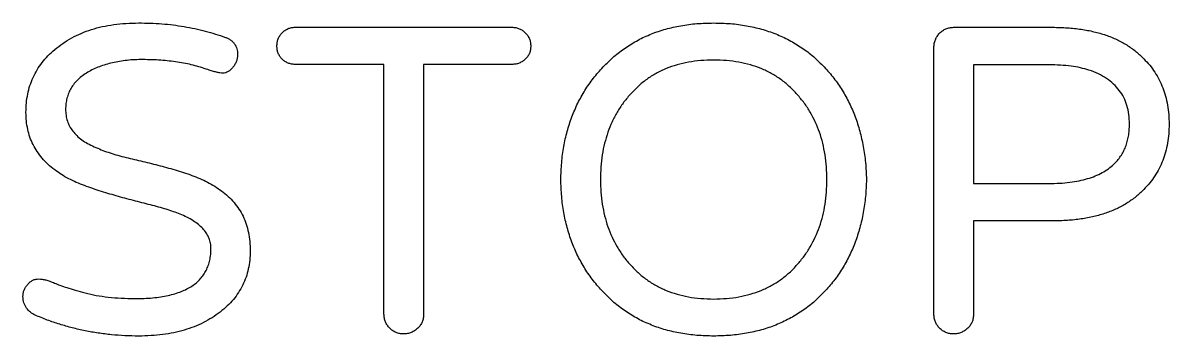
# Model space of a CAD drawing. Header units: millimetres. Extents: x -509 to 2345, y 148 to 1305.
# Drawn here: x 1242 to 1386.5, y 602.6 to 642 of the extents above; entities that cross this region are included whole.
import ezdxf

# ---------------------------------------------------------------- set-up
doc = ezdxf.new("R2010")
doc.units = ezdxf.units.MM
doc.header["$LTSCALE"] = 5
doc.linetypes.add('SLD-Continue', pattern=[0])

msp = doc.modelspace()

# ---------------------------------------------------------------- linework, layer by layer
at = {"color": 7, "linetype": 'SLD-Continue', "lineweight": 25, "true_color": 0xffffff}
for p, q in [((1276.3, 641.48), (1303.63, 641.48)), ((1359.29, 641.48), (1371.79, 641.48)), ((1356.81, 605.35), (1356.81, 638.95)), ((1287.49, 636.81), (1276.3, 636.81)), ((1287.49, 605.35), (1287.49, 636.81)), ((1292.49, 636.81), (1292.49, 605.35)), ((1303.63, 636.81), (1292.49, 636.81)), ((1361.8, 636.75), (1361.8, 621.82)), ((1371.3, 636.75), (1361.8, 636.75)), ((1361.8, 621.82), (1371.3, 621.82)), ((1361.8, 617.11), (1361.8, 605.35)), ((1371.79, 617.11), (1361.8, 617.11))]:
    msp.add_line(p, q, dxfattribs=at)
for points, knots in [([(1245.98, 638.67), (1246.32, 638.94), (1247, 639.48), (1248.12, 640.17), (1249.33, 640.74), (1250.62, 641.22), (1251.99, 641.58), (1253.44, 641.84), (1254.98, 641.99), (1256.03, 642.01), (1256.57, 642.02)], [0, 0, 0, 0, 0.114364, 0.229357, 0.346438, 0.467345, 0.591955, 0.721411, 0.85714, 1, 1, 1, 1]), ([(1256.57, 642.02), (1257.07, 642.02), (1258.04, 642), (1259.49, 641.93), (1260.91, 641.78), (1262.29, 641.58), (1263.64, 641.33), (1264.96, 641.02), (1266.24, 640.64), (1267.08, 640.36), (1267.5, 640.21)], [0, 0, 0, 0, 0.132709, 0.263442, 0.391061, 0.516454, 0.639849, 0.761484, 0.881123, 1, 1, 1, 1]), ([(1273.99, 639.11), (1274, 639.27), (1274.01, 639.58), (1274.15, 640.03), (1274.35, 640.44), (1274.65, 640.79), (1274.99, 641.1), (1275.39, 641.32), (1275.83, 641.46), (1276.14, 641.47), (1276.3, 641.48)], [0, 0, 0, 0, 0.129976, 0.253631, 0.377211, 0.501617, 0.627124, 0.7479, 0.872175, 1, 1, 1, 1]), ([(1303.63, 641.48), (1303.79, 641.47), (1304.1, 641.46), (1304.55, 641.31), (1304.96, 641.1), (1305.31, 640.79), (1305.62, 640.44), (1305.83, 640.03), (1305.97, 639.58), (1305.98, 639.27), (1305.99, 639.11)], [0, 0, 0, 0, 0.12852, 0.251403, 0.374583, 0.500307, 0.626031, 0.74921, 0.87148, 1, 1, 1, 1]), ([(1315.11, 636.48), (1315.55, 636.93), (1316.43, 637.81), (1317.92, 638.93), (1319.5, 639.89), (1321.2, 640.68), (1323.01, 641.28), (1324.92, 641.71), (1326.95, 641.98), (1328.34, 642.01), (1329.05, 642.02)], [0, 0, 0, 0, 0.121832, 0.24144, 0.360492, 0.48127, 0.603876, 0.730371, 0.862077, 1, 1, 1, 1]), ([(1329.05, 642.02), (1329.75, 642.01), (1331.13, 641.98), (1333.15, 641.71), (1335.06, 641.28), (1336.87, 640.68), (1338.57, 639.89), (1340.16, 638.93), (1341.66, 637.81), (1342.54, 636.93), (1342.99, 636.48)], [0, 0, 0, 0, 0.136888, 0.268077, 0.394565, 0.517163, 0.637935, 0.75742, 0.87743, 1, 1, 1, 1]), ([(1356.81, 638.95), (1356.82, 639.12), (1356.84, 639.45), (1356.97, 639.92), (1357.21, 640.35), (1357.51, 640.74), (1357.89, 641.06), (1358.32, 641.31), (1358.79, 641.45), (1359.12, 641.47), (1359.29, 641.48)], [0, 0, 0, 0, 0.127847, 0.251886, 0.372979, 0.499494, 0.627022, 0.750054, 0.872153, 1, 1, 1, 1]), ([(1371.79, 641.48), (1372.41, 641.46), (1373.61, 641.44), (1375.35, 641.26), (1376.96, 640.95), (1378.47, 640.53), (1379.85, 639.96), (1381.11, 639.28), (1382.27, 638.48), (1382.94, 637.84), (1383.27, 637.52)], [0, 0, 0, 0, 0.148459, 0.288049, 0.419681, 0.544238, 0.663319, 0.777567, 0.889571, 1, 1, 1, 1]), ([(1267.5, 640.21), (1267.62, 640.16), (1267.85, 640.07), (1268.17, 639.87), (1268.44, 639.65), (1268.66, 639.39), (1268.83, 639.09), (1268.95, 638.76), (1269.02, 638.4), (1269.03, 638.15), (1269.03, 638.01)], [0, 0, 0, 0, 0.135609, 0.261714, 0.383006, 0.498305, 0.615462, 0.735687, 0.862062, 1, 1, 1, 1]), ([(1242.36, 630.77), (1242.37, 631.17), (1242.39, 631.94), (1242.57, 633.07), (1242.84, 634.15), (1243.25, 635.17), (1243.75, 636.14), (1244.39, 637.04), (1245.12, 637.91), (1245.69, 638.41), (1245.98, 638.67)], [0, 0, 0, 0, 0.131782, 0.257858, 0.38107, 0.502475, 0.623407, 0.745942, 0.870612, 1, 1, 1, 1]), ([(1276.3, 636.81), (1276.14, 636.81), (1275.83, 636.83), (1275.39, 636.96), (1274.99, 637.17), (1274.64, 637.45), (1274.36, 637.8), (1274.15, 638.2), (1274.01, 638.64), (1274, 638.95), (1273.99, 639.11)], [0, 0, 0, 0, 0.129388, 0.254556, 0.37577, 0.5, 0.62423, 0.745444, 0.870612, 1, 1, 1, 1]), ([(1305.99, 639.11), (1305.98, 638.95), (1305.97, 638.64), (1305.84, 638.2), (1305.62, 637.8), (1305.31, 637.46), (1304.96, 637.17), (1304.55, 636.96), (1304.1, 636.82), (1303.79, 636.81), (1303.63, 636.81)], [0, 0, 0, 0, 0.127904, 0.251636, 0.372487, 0.498072, 0.622555, 0.746212, 0.869943, 1, 1, 1, 1]), ([(1257.12, 637.41), (1256.78, 637.41), (1256.1, 637.4), (1255.11, 637.33), (1254.17, 637.2), (1253.28, 637.02), (1252.43, 636.8), (1251.62, 636.53), (1250.86, 636.21), (1250.38, 635.95), (1250.15, 635.82)], [0, 0, 0, 0, 0.142773, 0.279278, 0.411111, 0.536432, 0.657869, 0.774878, 0.889493, 1, 1, 1, 1]), ([(1265.3, 636.15), (1264.69, 636.35), (1263.43, 636.75), (1261.44, 637.12), (1259.32, 637.37), (1257.87, 637.4), (1257.12, 637.41)], [0, 0, 0, 0, 0.232383, 0.474783, 0.730471, 1, 1, 1, 1]), ([(1269.03, 638.01), (1269.02, 637.88), (1269, 637.61), (1268.9, 637.2), (1268.71, 636.81), (1268.46, 636.45), (1268.18, 636.13), (1267.87, 635.89), (1267.54, 635.74), (1267.18, 635.7), (1266.79, 635.73), (1266.35, 635.83), (1265.84, 635.96), (1265.49, 636.08), (1265.3, 636.15)], [0, 0, 0, 0, 0.07885, 0.158342, 0.241631, 0.329121, 0.414098, 0.488879, 0.555755, 0.62256, 0.695026, 0.78133, 0.883221, 1, 1, 1, 1]), ([(1329.05, 637.35), (1328.5, 637.34), (1327.44, 637.31), (1325.89, 637.11), (1324.44, 636.77), (1323.06, 636.3), (1321.78, 635.69), (1320.59, 634.94), (1319.49, 634.05), (1318.84, 633.37), (1318.51, 633.02)], [0, 0, 0, 0, 0.138558, 0.270637, 0.397572, 0.519718, 0.640225, 0.759184, 0.878245, 1, 1, 1, 1]), ([(1339.59, 633.02), (1339.26, 633.37), (1338.61, 634.06), (1337.51, 634.94), (1336.32, 635.69), (1335.04, 636.31), (1333.66, 636.77), (1332.2, 637.11), (1330.65, 637.31), (1329.59, 637.34), (1329.05, 637.35)], [0, 0, 0, 0, 0.1212706, 0.2408472, 0.3597969, 0.4796857, 0.6024601, 0.7293843, 0.8614535, 1, 1, 1, 1]), ([(1383.27, 637.52), (1383.52, 637.25), (1384.03, 636.72), (1384.67, 635.82), (1385.22, 634.88), (1385.68, 633.87), (1386.03, 632.81), (1386.27, 631.68), (1386.43, 630.5), (1386.44, 629.7), (1386.45, 629.29)], [0, 0, 0, 0, 0.1227292, 0.2430299, 0.3634581, 0.4845305, 0.6071753, 0.7335657, 0.8641995, 1, 1, 1, 1]), ([(1250.15, 635.82), (1249.93, 635.68), (1249.5, 635.41), (1248.92, 634.93), (1248.44, 634.4), (1248.04, 633.84), (1247.74, 633.23), (1247.51, 632.57), (1247.38, 631.87), (1247.36, 631.4), (1247.35, 631.15)], [0, 0, 0, 0, 0.137129, 0.267294, 0.390148, 0.510752, 0.628762, 0.749102, 0.871956, 1, 1, 1, 1]), ([(1309.78, 622.31), (1309.81, 623.02), (1309.86, 624.41), (1310.12, 626.44), (1310.55, 628.36), (1311.14, 630.19), (1311.89, 631.92), (1312.8, 633.55), (1313.86, 635.09), (1314.69, 636.02), (1315.11, 636.48)], [0, 0, 0, 0, 0.1369317, 0.268111, 0.3950992, 0.5183529, 0.6394683, 0.7591536, 0.8790666, 1, 1, 1, 1]), ([(1342.99, 636.48), (1343.4, 636.02), (1344.22, 635.09), (1345.27, 633.57), (1346.17, 631.95), (1346.91, 630.22), (1347.49, 628.39), (1347.93, 626.45), (1348.22, 624.42), (1348.28, 623.02), (1348.31, 622.31)], [0, 0, 0, 0, 0.119707, 0.238354, 0.357951, 0.478556, 0.602463, 0.729736, 0.862314, 1, 1, 1, 1]), ([(1376.35, 636.09), (1376, 636.19), (1375.26, 636.41), (1374.06, 636.6), (1372.73, 636.73), (1371.79, 636.74), (1371.3, 636.75)], [0, 0, 0, 0, 0.214003, 0.45045, 0.712561, 1, 1, 1, 1]), ([(1381.46, 629.29), (1381.44, 629.7), (1381.42, 630.49), (1381.17, 631.62), (1380.78, 632.65), (1380.2, 633.56), (1379.47, 634.37), (1378.58, 635.06), (1377.53, 635.66), (1376.76, 635.94), (1376.35, 636.09)], [0, 0, 0, 0, 0.1333937, 0.2579983, 0.3759749, 0.4920618, 0.6083512, 0.7302553, 0.8595534, 1, 1, 1, 1]), ([(1318.51, 633.02), (1318.21, 632.66), (1317.62, 631.96), (1316.85, 630.8), (1316.22, 629.56), (1315.69, 628.26), (1315.28, 626.87), (1314.98, 625.42), (1314.81, 623.89), (1314.79, 622.85), (1314.78, 622.31)], [0, 0, 0, 0, 0.11974, 0.238784, 0.358189, 0.478571, 0.602889, 0.730027, 0.862321, 1, 1, 1, 1]), ([(1343.32, 622.31), (1343.31, 622.85), (1343.29, 623.89), (1343.11, 625.42), (1342.81, 626.87), (1342.42, 628.26), (1341.87, 629.56), (1341.25, 630.8), (1340.48, 631.96), (1339.88, 632.66), (1339.59, 633.02)], [0, 0, 0, 0, 0.13767, 0.269956, 0.397085, 0.521201, 0.641834, 0.761231, 0.880267, 1, 1, 1, 1]), ([(1245.98, 623.52), (1245.69, 623.75), (1245.12, 624.21), (1244.39, 624.99), (1243.76, 625.81), (1243.24, 626.7), (1242.84, 627.64), (1242.57, 628.64), (1242.39, 629.68), (1242.37, 630.41), (1242.36, 630.77)], [0, 0, 0, 0, 0.131857, 0.257935, 0.381102, 0.50112, 0.621979, 0.743488, 0.86969, 1, 1, 1, 1]), ([(1247.35, 631.15), (1247.36, 630.9), (1247.38, 630.4), (1247.57, 629.68), (1247.84, 629.01), (1248.25, 628.39), (1248.76, 627.81), (1249.4, 627.3), (1250.14, 626.83), (1250.69, 626.57), (1250.97, 626.44)], [0, 0, 0, 0, 0.1195, 0.23573, 0.348732, 0.463907, 0.584756, 0.713096, 0.850204, 1, 1, 1, 1]), ([(1379.48, 624.24), (1379.64, 624.39), (1379.95, 624.71), (1380.35, 625.25), (1380.7, 625.82), (1380.98, 626.44), (1381.19, 627.09), (1381.34, 627.79), (1381.44, 628.52), (1381.45, 629.03), (1381.46, 629.29)], [0, 0, 0, 0, 0.119723, 0.239488, 0.35877, 0.479075, 0.601868, 0.728529, 0.860493, 1, 1, 1, 1]), ([(1386.45, 629.29), (1386.44, 628.88), (1386.43, 628.07), (1386.27, 626.89), (1386.03, 625.77), (1385.68, 624.7), (1385.22, 623.7), (1384.67, 622.75), (1384.03, 621.86), (1383.52, 621.32), (1383.27, 621.05)], [0, 0, 0, 0, 0.1358, 0.266434, 0.392825, 0.51547, 0.636542, 0.75697, 0.877271, 1, 1, 1, 1]), ([(1250.97, 626.44), (1251.26, 626.31), (1251.83, 626.06), (1252.74, 625.73), (1253.7, 625.42), (1255.07, 625.08), (1256.84, 624.66), (1258.99, 624.13), (1261.15, 623.55), (1262.92, 622.98), (1264.28, 622.46), (1265.24, 621.99), (1266.15, 621.48), (1266.72, 621.09), (1267, 620.89)], [0, 0, 0, 0, 0.054255, 0.11085, 0.16993, 0.231507, 0.358955, 0.490013, 0.621898, 0.752269, 0.816284, 0.878791, 0.939922, 1, 1, 1, 1]), ([(1371.3, 621.82), (1371.76, 621.83), (1372.63, 621.84), (1373.91, 621.95), (1375.08, 622.14), (1376.16, 622.4), (1377.13, 622.74), (1378.01, 623.16), (1378.8, 623.65), (1379.26, 624.04), (1379.48, 624.24)], [0, 0, 0, 0, 0.156556, 0.301778, 0.438192, 0.564635, 0.682326, 0.793026, 0.898535, 1, 1, 1, 1]), ([(1262, 617.87), (1261.73, 617.98), (1261.16, 618.2), (1260.27, 618.51), (1259.31, 618.79), (1257.94, 619.15), (1256.16, 619.6), (1254.01, 620.17), (1251.87, 620.81), (1250.09, 621.4), (1248.71, 621.94), (1247.75, 622.41), (1246.82, 622.92), (1246.26, 623.32), (1245.98, 623.52)], [0, 0, 0, 0, 0.051824, 0.106981, 0.165695, 0.22774, 0.356449, 0.486981, 0.61853, 0.750604, 0.815292, 0.878319, 0.939757, 1, 1, 1, 1]), ([(1315.11, 608.16), (1314.69, 608.62), (1313.86, 609.55), (1312.8, 611.09), (1311.89, 612.71), (1311.14, 614.44), (1310.55, 616.27), (1310.12, 618.19), (1309.86, 620.22), (1309.81, 621.61), (1309.78, 622.31)], [0, 0, 0, 0, 0.12099, 0.24096, 0.360701, 0.481404, 0.604715, 0.731763, 0.863004, 1, 1, 1, 1]), ([(1314.78, 622.31), (1314.79, 621.78), (1314.81, 620.74), (1314.99, 619.21), (1315.28, 617.76), (1315.69, 616.38), (1316.22, 615.07), (1316.86, 613.84), (1317.61, 612.67), (1318.21, 611.96), (1318.51, 611.61)], [0, 0, 0, 0, 0.137688, 0.269311, 0.397128, 0.520798, 0.641824, 0.760629, 0.880252, 1, 1, 1, 1]), ([(1339.59, 611.61), (1339.88, 611.96), (1340.48, 612.67), (1341.24, 613.84), (1341.88, 615.07), (1342.42, 616.37), (1342.82, 617.76), (1343.11, 619.21), (1343.29, 620.74), (1343.31, 621.78), (1343.32, 622.31)], [0, 0, 0, 0, 0.119741, 0.239356, 0.358154, 0.479429, 0.602897, 0.730706, 0.86232, 1, 1, 1, 1]), ([(1348.31, 622.31), (1348.28, 621.6), (1348.22, 620.21), (1347.93, 618.18), (1347.5, 616.24), (1346.91, 614.42), (1346.17, 612.68), (1345.26, 611.07), (1344.22, 609.54), (1343.4, 608.62), (1342.99, 608.16)], [0, 0, 0, 0, 0.137746, 0.270382, 0.397709, 0.521183, 0.642311, 0.761512, 0.880632, 1, 1, 1, 1]), ([(1267, 620.89), (1267.29, 620.67), (1267.85, 620.22), (1268.6, 619.45), (1269.22, 618.6), (1269.75, 617.69), (1270.15, 616.7), (1270.42, 615.63), (1270.6, 614.5), (1270.62, 613.72), (1270.63, 613.32)], [0, 0, 0, 0, 0.125816, 0.247202, 0.366722, 0.4859, 0.607323, 0.732221, 0.862719, 1, 1, 1, 1]), ([(1383.27, 621.05), (1382.94, 620.74), (1382.27, 620.1), (1381.11, 619.3), (1379.85, 618.61), (1378.46, 618.06), (1376.96, 617.63), (1375.34, 617.32), (1373.61, 617.14), (1372.41, 617.12), (1371.79, 617.11)], [0, 0, 0, 0, 0.110041, 0.222086, 0.336679, 0.455563, 0.580165, 0.711845, 0.851487, 1, 1, 1, 1]), ([(1265.68, 613.64), (1265.67, 613.86), (1265.65, 614.29), (1265.47, 614.91), (1265.17, 615.49), (1264.76, 616.04), (1264.24, 616.55), (1263.61, 617.04), (1262.85, 617.48), (1262.3, 617.74), (1262, 617.87)], [0, 0, 0, 0, 0.108562, 0.215494, 0.322983, 0.437554, 0.559359, 0.692635, 0.838739, 1, 1, 1, 1]), ([(1256.08, 607.33), (1256.47, 607.33), (1257.22, 607.34), (1258.31, 607.41), (1259.32, 607.54), (1260.26, 607.71), (1261.13, 607.93), (1261.92, 608.2), (1262.64, 608.52), (1263.28, 608.89), (1263.85, 609.31), (1264.34, 609.79), (1264.76, 610.31), (1265.09, 610.88), (1265.35, 611.5), (1265.55, 612.17), (1265.66, 612.89), (1265.67, 613.39), (1265.68, 613.64)], [0, 0, 0, 0, 0.089083, 0.172838, 0.25153, 0.324754, 0.393406, 0.457261, 0.516786, 0.573914, 0.627963, 0.679733, 0.730513, 0.780836, 0.832501, 0.885794, 0.941358, 1, 1, 1, 1]), ([(1270.63, 613.32), (1270.62, 612.93), (1270.6, 612.18), (1270.41, 611.07), (1270.12, 610.02), (1269.7, 609.03), (1269.17, 608.08), (1268.51, 607.2), (1267.73, 606.37), (1267.14, 605.88), (1266.84, 605.63)], [0, 0, 0, 0, 0.129616, 0.255411, 0.376952, 0.497008, 0.618164, 0.741382, 0.867709, 1, 1, 1, 1]), ([(1318.51, 611.61), (1318.84, 611.26), (1319.49, 610.58), (1320.59, 609.69), (1321.78, 608.94), (1323.07, 608.34), (1324.44, 607.86), (1325.89, 607.52), (1327.44, 607.32), (1328.5, 607.29), (1329.05, 607.27)], [0, 0, 0, 0, 0.1217633, 0.2408322, 0.3597995, 0.4800251, 0.6024011, 0.7293441, 0.861433, 1, 1, 1, 1]), ([(1329.05, 607.27), (1329.59, 607.29), (1330.65, 607.32), (1332.2, 607.52), (1333.66, 607.86), (1335.03, 608.33), (1336.32, 608.94), (1337.5, 609.69), (1338.61, 610.57), (1339.26, 611.26), (1339.59, 611.61)], [0, 0, 0, 0, 0.138556, 0.270635, 0.397568, 0.520572, 0.640178, 0.759136, 0.878721, 1, 1, 1, 1]), ([(1243.51, 605.25), (1243.31, 605.36), (1242.91, 605.59), (1242.49, 606.02), (1242.23, 606.44), (1242.09, 606.79), (1242, 607.17), (1241.97, 607.58), (1242, 608), (1242.12, 608.4), (1242.31, 608.78), (1242.57, 609.13), (1242.88, 609.42), (1243.22, 609.65), (1243.59, 609.78), (1243.99, 609.81), (1244.42, 609.77), (1244.89, 609.68), (1245.41, 609.51), (1245.99, 609.26), (1246.69, 608.97), (1247.57, 608.69), (1248.63, 608.36), (1249.86, 608.03), (1251.25, 607.71), (1252.76, 607.5), (1254.39, 607.36), (1255.5, 607.34), (1256.08, 607.33)], [0, 0, 0, 0, 0.036108, 0.074604, 0.094664, 0.114882, 0.13541, 0.157589, 0.180229, 0.20231, 0.224753, 0.248144, 0.271607, 0.292841, 0.313553, 0.334077, 0.35668, 0.382285, 0.411335, 0.443951, 0.483279, 0.533038, 0.592226, 0.661863, 0.738527, 0.820622, 0.907255, 1, 1, 1, 1]), ([(1329.05, 602.61), (1328.34, 602.63), (1326.95, 602.66), (1324.92, 602.93), (1323.01, 603.35), (1321.2, 603.97), (1319.5, 604.74), (1317.92, 605.71), (1316.43, 606.83), (1315.55, 607.71), (1315.11, 608.16)], [0, 0, 0, 0, 0.13793, 0.269643, 0.396144, 0.518921, 0.63949, 0.758548, 0.878162, 1, 1, 1, 1]), ([(1342.99, 608.16), (1342.54, 607.71), (1341.66, 606.83), (1340.16, 605.71), (1338.57, 604.75), (1336.87, 603.97), (1335.07, 603.35), (1333.15, 602.93), (1331.13, 602.66), (1329.75, 602.63), (1329.05, 602.61)], [0, 0, 0, 0, 0.122576, 0.242593, 0.362084, 0.482646, 0.605415, 0.731909, 0.863105, 1, 1, 1, 1]), ([(1266.84, 605.63), (1266.51, 605.39), (1265.83, 604.9), (1264.73, 604.29), (1263.57, 603.76), (1262.31, 603.35), (1260.99, 603.01), (1259.59, 602.79), (1258.11, 602.64), (1257.09, 602.62), (1256.57, 602.61)], [0, 0, 0, 0, 0.113592, 0.228098, 0.345505, 0.466241, 0.591002, 0.720968, 0.857124, 1, 1, 1, 1]), ([(1289.96, 602.88), (1289.8, 602.89), (1289.47, 602.91), (1289, 603.05), (1288.58, 603.28), (1288.2, 603.59), (1287.89, 603.97), (1287.66, 604.39), (1287.52, 604.86), (1287.5, 605.19), (1287.49, 605.35)], [0, 0, 0, 0, 0.129348, 0.252881, 0.373592, 0.5, 0.626408, 0.747119, 0.870652, 1, 1, 1, 1]), ([(1292.49, 605.35), (1292.48, 605.19), (1292.46, 604.86), (1292.33, 604.38), (1292.07, 603.96), (1291.75, 603.59), (1291.37, 603.28), (1290.94, 603.05), (1290.46, 602.91), (1290.13, 602.89), (1289.96, 602.88)], [0, 0, 0, 0, 0.128072, 0.250386, 0.371877, 0.499628, 0.626366, 0.747671, 0.871928, 1, 1, 1, 1]), ([(1359.29, 602.88), (1359.12, 602.89), (1358.79, 602.91), (1358.32, 603.05), (1357.89, 603.28), (1357.51, 603.59), (1357.21, 603.97), (1356.97, 604.39), (1356.84, 604.86), (1356.82, 605.19), (1356.81, 605.35)], [0, 0, 0, 0, 0.129115, 0.252426, 0.37472, 0.5009, 0.62708, 0.747574, 0.870885, 1, 1, 1, 1]), ([(1361.8, 605.35), (1361.79, 605.19), (1361.78, 604.86), (1361.64, 604.39), (1361.4, 603.96), (1361.08, 603.59), (1360.69, 603.28), (1360.26, 603.05), (1359.78, 602.91), (1359.45, 602.89), (1359.29, 602.88)], [0, 0, 0, 0, 0.1282, 0.250636, 0.371249, 0.499128, 0.625992, 0.747419, 0.8718, 1, 1, 1, 1]), ([(1256.57, 602.61), (1256, 602.62), (1254.85, 602.63), (1253.15, 602.77), (1251.47, 602.97), (1249.82, 603.26), (1248.2, 603.63), (1246.61, 604.09), (1245.04, 604.61), (1244.02, 605.04), (1243.51, 605.25)], [0, 0, 0, 0, 0.1290375, 0.2560276, 0.3818332, 0.5061662, 0.6300476, 0.7536815, 0.8768159, 1, 1, 1, 1])]:
    msp.add_open_spline(points, degree=3, knots=knots, dxfattribs=at)

doc.saveas('drawing.dxf')
